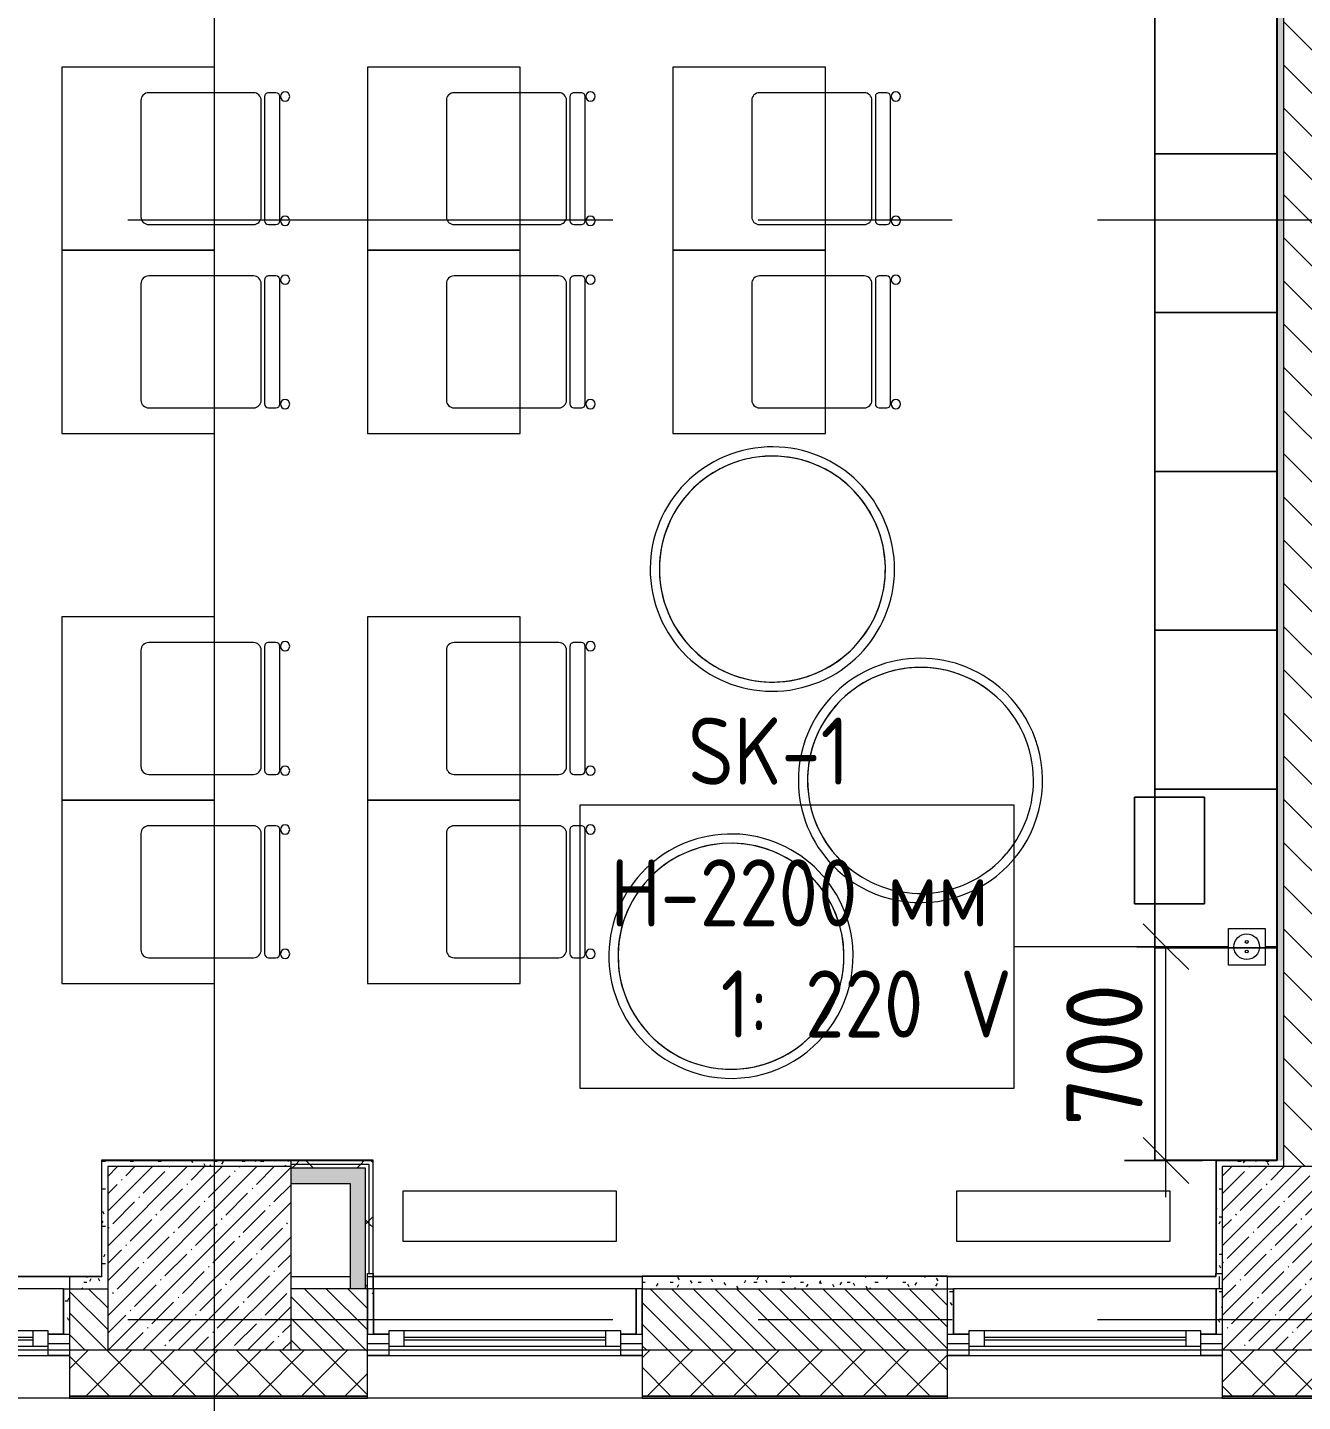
# Model space of a CAD drawing. Header units: millimetres. Extents: x -4185 to 186529, y -8553 to 29097.
# Drawn here: x 25297 to 29472, y -269 to 4229 of the extents above; entities that cross this region are included whole.
import ezdxf

# ---------------------------------------------------------------- set-up
doc = ezdxf.new("R2010")
doc.units = ezdxf.units.MM
doc.linetypes.add('Осевая', pattern=[3175, 635, -476.25, 1587.5, -476.25])
for name, color, linetype, lineweight in [('A-ANNO-DIMS', 7, 'Continuous', 9), ('A-ANNO-DIMS-100', 7, 'Continuous', 9), ('A-DETL-GENF', 7, 'Continuous', 9), ('A-GLAZ', 7, 'Continuous', 9), ('A-GLAZ-1', 7, 'Continuous', 13), ('A-WALL', 7, 'Continuous', 9), ('E-ELEC-FIXT-IDEN', 7, 'Continuous', 9), ('I-WALL', 7, 'Continuous', 9), ('M-EQPM', 7, 'Continuous', 9), ('S-COLS', 7, 'Continuous', 9), ('Оси', 7, 'Continuous', 9), ('Оси-2', 7, 'Осевая', 9), ('Электрические приборы', 7, 'Continuous', 9)]:
    doc.layers.add(name, color=color, linetype=linetype, lineweight=lineweight)
for name, color, linetype, lineweight, true_color in [('A-WALL-1', 7, 'Continuous', 9, 0x3c3c3c), ('A-WALL-FNSH-1', 7, 'Continuous', 9, 0x3c3c3c), ('I-FURN-1', 7, 'Continuous', 9, 0xf0f0f0), ('M-EQPM-1', 7, 'Continuous', 9, 0xd4d4d4), ('Оси розеток', 7, 'Continuous', 9, 0xff1e23)]:
    doc.layers.add(name, color=color, linetype=linetype, lineweight=lineweight, true_color=true_color)
doc.styles.add('GOST Common', font='GOST_Common.ttf', dxfattribs={"width": 0.9, "height": 220})
doc.styles.add('ISOCPEUR', font='isocpeur.ttf', dxfattribs={"width": 0.9, "height": 250})
doc.dimstyles.new('ISO-2_5_0_9К_БОЛЬШОЙ', dxfattribs={"dimscale": 304.8, "dimtxt": 248.995294, "dimasz": 0.492126, "dimexe": 0.393701, "dimexo": 0.984252, "dimgap": 0, "dimtad": 1, "dimdec": 0, "dimrnd": 10, "dimzin": 0, "dimdsep": 46, "dimtxsty": 'ISOCPEUR', "dimblk1": 'OBLIQUE', "dimblk2": 'OBLIQUE', "dimsah": 1, "dimcen": 0.09, "dimdle": 0.393701, "dimazin": 0, "dimtfac": 1, "dimtdec": 4, "dimtix": 1, "dimtmove": 0, "dimatfit": 3, "dimfxl": 1, "dimtvp": 1, "dimtolj": 1, "dimtzin": 0, "dimarcsym": 2})
pattern_1 = [(0, (0, 0), (121.92, 30.48), [10.058, -81.382, 10.058, -81.382, -487.68]), (0, (0, 0), (121.92, 30.48), [-182.88, 10.058, -172.822, 10.058, -81.382, -213.36]), (0, (0, 0), (121.92, 30.48), [-457.2, 10.058, -50.902, 10.058, -142.342]), (120, (45.72, 15.24), (-87.356454, 90.345817), [10.058, -81.382, 10.058, -81.382, -487.68]), (120, (45.72, 15.24), (-87.356454, 90.345817), [-182.88, 10.058, -172.822, 10.058, -81.382, -213.36]), (120, (45.72, 15.24), (-87.356454, 90.345817), [-457.2, 10.058, -50.902, 10.058, -142.342]), (240, (60.96, 76.2), (-34.563546, -120.825817), [10.058, -81.382, 10.058, -81.382, -487.68]), (240, (60.96, 76.2), (-34.563546, -120.825817), [-182.88, 10.058, -172.822, 10.058, -81.382, -213.36]), (240, (60.96, 76.2), (-34.563546, -120.825817), [-457.2, 10.058, -50.902, 10.058, -142.342])]
pattern_2 = [(45, (0, 0), (-106.066, 106.066), []), (135, (0, 0), (-106.066, -106.066), [])]

# ---------------------------------------------------------------- blocks, each defined once
blk = doc.blocks.new('BSC_Колонна _Прямоугольная - 600х600-V1-План размещения напольных электротехнических лючков и розеток 1 этажа в осях 1-12')
at = {"layer": 'S-COLS'}
h = blk.add_hatch(dxfattribs=at)
h.set_pattern_fill('FP_3', color=256, style=0, pattern_type=2)
h.set_pattern_definition([(45, (-25860, -200), (-57.02463, 57.02463), []), (45, (-25802.975, -200), (-57.02463, 57.02463), [100.806, -20.161, 3.353, -16.808])])
h.paths.add_polyline_path([(300, -300), (300, 300), (-300, 300), (-300, -300)])
for p, q in [((300, 300), (-300, 300)), ((-300, 300), (-300, -300)), ((300, -300), (300, 300)), ((-300, -300), (300, -300))]:
    blk.add_line(p, q, dxfattribs=at)
blk = doc.blocks.new('BSC_Колонна _Прямоугольная - 600х600-V2-План размещения напольных электротехнических лючков и розеток 1 этажа в осях 1-12')
at = {"layer": 'S-COLS'}
h = blk.add_hatch(dxfattribs=at)
h.set_pattern_fill('FP_4', color=256, style=0, pattern_type=2)
h.set_pattern_definition([(45, (-29509.74, -200), (-57.02463, 57.02463), []), (45, (-29452.72, -200), (-57.02463, 57.02463), [100.806, -20.161, 3.353, -16.808])])
h.paths.add_polyline_path([(300, -300), (300, 300), (-300, 300), (-300, -300)])
for p, q in [((300, 300), (-300, 300)), ((-300, 300), (-300, -300)), ((300, -300), (300, 300)), ((-300, -300), (300, -300))]:
    blk.add_line(p, q, dxfattribs=at)
blk = doc.blocks.new('120_Окно_СКБ_2Ст - 120_Окно_СКБ_2Ст 2800х2500_створка_-22445922-План размещения напольных электротехнических лючков и розеток 1 этажа в осях 1-12')
at = {"layer": 'A-GLAZ'}
for p, q in [((1400, -57), (-1400, -57)), ((-1380, -127), (-1330, -127)), ((-1280, -107), (450, -107)), ((450, -117), (-1280, -117)), ((500, -127), (570, -127)), ((620, -107), (1280, -107)), ((1280, -117), (620, -117)), ((1330, -127), (1380, -127))]:
    blk.add_line(p, q, dxfattribs=at)
at = {"layer": 'A-GLAZ-1'}
for p, q in [((-1400, -127), (-1400, -57)), ((-1400, -57), (-1330, -57)), ((-1330, -57), (-1330, -127)), ((500, -87), (-1330, -87)), ((-1330, -87), (-1330, -137)), ((-1280, -137), (-1280, -87)), ((450, -137), (450, -87)), ((500, -127), (500, -57)), ((500, -57), (570, -57)), ((500, -137), (500, -87)), ((570, -57), (570, -127)), ((1330, -87), (570, -87)), ((570, -87), (570, -137)), ((620, -137), (620, -87)), ((1280, -137), (1280, -87)), ((1330, -127), (1330, -57)), ((1330, -57), (1400, -57)), ((1330, -137), (1330, -87)), ((1400, -57), (1400, -127)), ((-1330, -127), (-1400, -127)), ((570, -127), (500, -127)), ((1400, -127), (1330, -127)), ((-1330, -137), (500, -137)), ((570, -137), (1330, -137))]:
    blk.add_line(p, q, dxfattribs=at)
blk = doc.blocks.new('120_Окно_СКБ_1Ст - 120_Окно_СКБ_1Ст 900х2500_h_-V52-План размещения напольных электротехнических лючков и розеток 1 этажа в осях 1-12')
at = {"layer": 'A-GLAZ'}
for p, q in [((450, -57), (-450, -57)), ((-430, -127), (-380, -127)), ((-330, -107), (330, -107)), ((330, -117), (-330, -117)), ((380, -127), (430, -127))]:
    blk.add_line(p, q, dxfattribs=at)
at = {"layer": 'A-GLAZ-1'}
for p, q in [((-450, -127), (-450, -57)), ((-450, -57), (-380, -57)), ((-380, -57), (-380, -127)), ((380, -87), (-380, -87)), ((-380, -87), (-380, -137)), ((-330, -137), (-330, -87)), ((330, -137), (330, -87)), ((380, -127), (380, -57)), ((380, -57), (450, -57)), ((380, -137), (380, -87)), ((450, -57), (450, -127)), ((-380, -127), (-450, -127)), ((450, -127), (380, -127)), ((-380, -137), (380, -137))]:
    blk.add_line(p, q, dxfattribs=at)
blk = doc.blocks.new('120_Окно_СКБ_1Ст - 120_Окно_СКБ_1Ст 900х2500_h_-V53-План размещения напольных электротехнических лючков и розеток 1 этажа в осях 1-12')
at = {"layer": 'A-GLAZ'}
for p, q in [((450, -57), (-450, -57)), ((-430, -127), (-380, -127)), ((-330, -107), (330, -107)), ((330, -117), (-330, -117)), ((380, -127), (430, -127))]:
    blk.add_line(p, q, dxfattribs=at)
at = {"layer": 'A-GLAZ-1'}
for p, q in [((-450, -127), (-450, -57)), ((-450, -57), (-380, -57)), ((-380, -57), (-380, -127)), ((380, -87), (-380, -87)), ((-380, -87), (-380, -137)), ((-330, -137), (-330, -87)), ((330, -137), (330, -87)), ((380, -127), (380, -57)), ((380, -57), (450, -57)), ((380, -137), (380, -87)), ((450, -57), (450, -127)), ((-380, -127), (-450, -127)), ((450, -127), (380, -127)), ((-380, -137), (380, -137))]:
    blk.add_line(p, q, dxfattribs=at)
blk = doc.blocks.new('Блок Розеток и Выключателей - Блок Розеток и Выключателей_SK1-27362739-План размещения напольных электротехнических лючков и розеток 1 этажа в осях 1-12')
at = {"layer": 'A-DETL-GENF'}
for p, q in [((-60, -40), (60, -40)), ((-60, -160), (-60, -40)), ((60, -40), (60, -160)), ((60, -160), (-60, -160))]:
    blk.add_line(p, q, dxfattribs=at)
for centre, radius in [((0, -100), 42), ((-15.6, -100), 4.8), ((15.6, -100), 4.8)]:
    blk.add_circle(centre, radius, dxfattribs=at)
at = {"layer": 'Оси розеток'}
blk.add_line((0, 0), (0, -40), dxfattribs=at)
blk = doc.blocks.new('Стол базовый прямоугольный - 1_7а-25476368-План размещения напольных электротехнических лючков и розеток 1 этажа в осях 1-12')
at = {"layer": 'I-FURN-1'}
for p, q in [((250, 300), (-250, 300)), ((-250, 300), (-250, -300)), ((250, -300), (250, 300)), ((-250, -300), (250, -300))]:
    blk.add_line(p, q, dxfattribs=at)
blk = doc.blocks.new('Стул Breuer - 1_9а-V94-План размещения напольных электротехнических лючков и розеток 1 этажа в осях 1-12')
at = {"layer": 'I-FURN-1'}
for p, q in [((190.5, 241.3), (-190.5, 241.3)), ((-215.9, 215.9), (-215.9, 0)), ((215.9, 0), (215.9, 215.9)), ((-215.9, 0), (-215.9, -127)), ((215.9, -127), (215.9, 0)), ((-215.9, -176.2), (-215.9, -200.8)), ((203.2, -163.5), (-203.2, -163.5)), ((-190.5, -152.4), (190.5, -152.4)), ((215.9, -200.8), (215.9, -176.2)), ((-203.2, -213.5), (203.2, -213.5))]:
    blk.add_line(p, q, dxfattribs=at)
for centre, radius, start, end in [((-190.5, 215.9), 25.4, 90, 180), ((190.5, 215.9), 25.4, 0, 90), ((-190.5, -127), 25.4, 180, 270), ((190.5, -127), 25.4, 270, 360), ((-203.2, -176.2), 12.7, 90, 180), ((203.2, -176.2), 12.7, 360, 90), ((-203.5, -230.6), 15.1, 360, 180), ((-203.2, -200.8), 12.7, 180, 270), ((203.7, -230.6), 15.1, 360, 180), ((203.2, -200.8), 12.7, 270, 360), ((-203.5, -230.6), 15.1, 180, 360), ((203.7, -230.6), 15.1, 180, 360)]:
    blk.add_arc(centre, radius, start, end, dxfattribs=at)
blk = doc.blocks.new('Стул Breuer - 1_9а-25403171-План размещения напольных электротехнических лючков и розеток 1 этажа в осях 1-12')
at = {"layer": 'I-FURN-1'}
for p, q in [((190.5, 241.3), (-190.5, 241.3)), ((-215.9, 215.9), (-215.9, 0)), ((215.9, 0), (215.9, 215.9)), ((-215.9, 0), (-215.9, -127)), ((215.9, -127), (215.9, 0)), ((-215.9, -176.2), (-215.9, -200.8)), ((203.2, -163.5), (-203.2, -163.5)), ((-190.5, -152.4), (190.5, -152.4)), ((215.9, -200.8), (215.9, -176.2)), ((-203.2, -213.5), (203.2, -213.5))]:
    blk.add_line(p, q, dxfattribs=at)
for centre, radius, start, end in [((-190.5, 215.9), 25.4, 90, 180), ((190.5, 215.9), 25.4, 0, 90), ((-190.5, -127), 25.4, 180, 270), ((190.5, -127), 25.4, 270, 360), ((-203.2, -176.2), 12.7, 90, 180), ((203.2, -176.2), 12.7, 360, 90), ((-203.5, -230.6), 15.1, 360, 180), ((-203.2, -200.8), 12.7, 180, 270), ((203.7, -230.6), 15.1, 360, 180), ((203.2, -200.8), 12.7, 270, 360), ((-203.5, -230.6), 15.1, 180, 360), ((203.7, -230.6), 15.1, 180, 360)]:
    blk.add_arc(centre, radius, start, end, dxfattribs=at)
blk = doc.blocks.new('Стул Breuer - 1_9а-V95-План размещения напольных электротехнических лючков и розеток 1 этажа в осях 1-12')
at = {"layer": 'I-FURN-1'}
for p, q in [((190.5, 241.3), (-190.5, 241.3)), ((-215.9, 215.9), (-215.9, 0)), ((215.9, 0), (215.9, 215.9)), ((-215.9, 0), (-215.9, -127)), ((215.9, -127), (215.9, 0)), ((-215.9, -176.2), (-215.9, -200.8)), ((203.2, -163.5), (-203.2, -163.5)), ((-190.5, -152.4), (190.5, -152.4)), ((215.9, -200.8), (215.9, -176.2)), ((-203.2, -213.5), (203.2, -213.5))]:
    blk.add_line(p, q, dxfattribs=at)
for centre, radius, start, end in [((-190.5, 215.9), 25.4, 90, 180), ((190.5, 215.9), 25.4, 0, 90), ((-190.5, -127), 25.4, 180, 270), ((190.5, -127), 25.4, 270, 360), ((-203.2, -176.2), 12.7, 90, 180), ((203.2, -176.2), 12.7, 360, 90), ((-203.5, -230.6), 15.1, 360, 180), ((-203.2, -200.8), 12.7, 180, 270), ((203.7, -230.6), 15.1, 360, 180), ((203.2, -200.8), 12.7, 270, 360), ((-203.5, -230.6), 15.1, 180, 360), ((203.7, -230.6), 15.1, 180, 360)]:
    blk.add_arc(centre, radius, start, end, dxfattribs=at)
blk = doc.blocks.new('Стул Breuer - 1_9а-V96-План размещения напольных электротехнических лючков и розеток 1 этажа в осях 1-12')
at = {"layer": 'I-FURN-1'}
for p, q in [((190.5, 241.3), (-190.5, 241.3)), ((-215.9, 215.9), (-215.9, 0)), ((215.9, 0), (215.9, 215.9)), ((-215.9, 0), (-215.9, -127)), ((215.9, -127), (215.9, 0)), ((-215.9, -176.2), (-215.9, -200.8)), ((203.2, -163.5), (-203.2, -163.5)), ((-190.5, -152.4), (190.5, -152.4)), ((215.9, -200.8), (215.9, -176.2)), ((-203.2, -213.5), (203.2, -213.5))]:
    blk.add_line(p, q, dxfattribs=at)
for centre, radius, start, end in [((-190.5, 215.9), 25.4, 90, 180), ((190.5, 215.9), 25.4, 0, 90), ((-190.5, -127), 25.4, 180, 270), ((190.5, -127), 25.4, 270, 360), ((-203.2, -176.2), 12.7, 90, 180), ((203.2, -176.2), 12.7, 360, 90), ((-203.5, -230.6), 15.1, 360, 180), ((-203.2, -200.8), 12.7, 180, 270), ((203.7, -230.6), 15.1, 360, 180), ((203.2, -200.8), 12.7, 270, 360), ((-203.5, -230.6), 15.1, 180, 360), ((203.7, -230.6), 15.1, 180, 360)]:
    blk.add_arc(centre, radius, start, end, dxfattribs=at)
blk = doc.blocks.new('ПУФ - 1_53-25461062-План размещения напольных электротехнических лючков и розеток 1 этажа в осях 1-12')
at = {"layer": 'I-FURN-1'}
for radius, start, end in [(400, 360, 180), (400, 0, 180), (370, 86.2171, 180), (370, 86.2171, 180), (370, 360, 86.0783), (370, 0, 86.0783), (400, 180, 360), (370, 180, 360), (370, 180, 190.5882), (370, 349.4118, 360), (400, 180, 360), (370, 190.5882, 201.1765), (370, 222.3529, 349.4118), (370, 201.1765, 211.7647), (370, 211.7647, 222.3529)]:
    blk.add_arc((0, 0), radius, start, end, dxfattribs=at)
blk = doc.blocks.new('ПУФ - 1_53-V107-План размещения напольных электротехнических лючков и розеток 1 этажа в осях 1-12')
at = {"layer": 'I-FURN-1'}
for radius, start, end in [(400, 360, 180), (400, 0, 180), (370, 360, 180), (370, 74.1176, 148.2353), (370, 10.5882, 74.1176), (370, 148.2353, 180), (370, 0, 10.5882), (400, 180, 360), (370, 180, 360), (370, 180, 190.5882), (370, 317.6471, 360), (400, 180, 360), (370, 190.5882, 275.2941), (370, 275.2941, 317.6471)]:
    blk.add_arc((0, 0), radius, start, end, dxfattribs=at)
blk = doc.blocks.new('ПУФ - 1_53-25461890-План размещения напольных электротехнических лючков и розеток 1 этажа в осях 1-12')
at = {"layer": 'I-FURN-1'}
for radius, start, end in [(400, 0, 180), (400, 0, 180), (370, 0, 180), (370, 63.5294, 116.4706), (370, 116.4706, 158.8235), (370, 10.5882, 63.5294), (370, 158.8235, 180), (370, 0, 10.5882), (400, 180, 360), (400, 180, 0), (370, 180, 349.4118), (370, 180, 190.5882), (370, 349.5929, 0), (370, 349.5929, 360), (370, 190.5882, 232.9412), (370, 338.8235, 349.4118), (370, 307.0588, 338.8235), (370, 232.9412, 243.5294), (370, 285.8824, 307.0588), (370, 243.5294, 264.7059), (370, 264.7059, 285.8824)]:
    blk.add_arc((0, 0), radius, start, end, dxfattribs=at)
blk = doc.blocks.new('radiator_prado_classic_z_tip_30_po exemplyaru - Classic Z Тип 30-500-30677900-План размещения напольных электротехнических лючков и розеток 1 этажа в осях 1-12')
at = {"layer": 'M-EQPM-1'}
for p, q in [((0, 228), (0, 64)), ((700, 228), (0, 228)), ((700, 64), (700, 228)), ((0, 64), (700, 64))]:
    blk.add_line(p, q, dxfattribs=at)
blk = doc.blocks.new('шкаф 1_112 - шкаф 1_112-31117176-План размещения напольных электротехнических лючков и розеток 1 этажа в осях 1-12')
at = {"layer": 'I-FURN-1'}
for p, q in [((-400, 6070), (-400, 1188.6)), ((0, 0), (0, 6070)), ((-400, 3815), (-400, 3295)), ((-400, 3295), (-400, 3815)), ((0, 3295), (0, 3815)), ((0, 3815), (0, 3295)), ((0, 3295), (-400, 3295)), ((0, 3295), (-400, 3295)), ((-400, 3295), (-400, 2775)), ((-400, 2775), (-400, 3295)), ((-400, 3295), (0, 3295)), ((-400, 3295), (0, 3295)), ((0, 3295), (-400, 3295)), ((0, 2775), (0, 3295)), ((0, 3295), (0, 2775)), ((0, 2775), (-400, 2775)), ((-400, 2775), (0, 2775)), ((0, 2775), (-400, 2775)), ((0, 2775), (-400, 2775)), ((-400, 2775), (-400, 2255)), ((-400, 2255), (-400, 2775)), ((-400, 2775), (0, 2775)), ((0, 2255), (0, 2775)), ((0, 2775), (0, 2255)), ((0, 2255), (-400, 2255)), ((0, 2255), (-400, 2255)), ((-400, 2255), (-400, 1735)), ((-400, 1735), (-400, 2255)), ((-400, 2255), (0, 2255)), ((-400, 2255), (0, 2255)), ((0, 2255), (-400, 2255)), ((0, 1735), (0, 2255)), ((0, 2255), (0, 1735)), ((0, 1735), (-400, 1735)), ((-400, 1735), (0, 1735)), ((0, 1735), (-400, 1735)), ((0, 1735), (-400, 1735)), ((-400, 1735), (-400, 1215)), ((-400, 1215), (-400, 1735)), ((-400, 1735), (0, 1735)), ((0, 1215), (0, 1735)), ((0, 1735), (0, 1215)), ((0, 1215), (-400, 1215)), ((0, 1215), (-400, 1215)), ((-400, 1215), (-400, 695)), ((-400, 1188.6), (-400, 1215)), ((-400, 1215), (0, 1215)), ((-400, 1215), (0, 1215)), ((0, 1215), (-400, 1215)), ((0, 695), (0, 1215)), ((0, 1215), (0, 695)), ((-400, 1188.6), (-400, 838.6)), ((-400, 838.6), (-400, 1188.6)), ((-400, 838.6), (-400, 0)), ((-400, 695), (-400, 838.6)), ((0, 695), (-400, 695)), ((-400, 695), (0, 695)), ((0, 695), (-400, 695)), ((0, 695), (-400, 695)), ((-400, 695), (-400, 0)), ((-400, 0), (-400, 695)), ((-400, 695), (0, 695)), ((0, 0), (0, 695)), ((0, 695), (0, 0)), ((-400, 0), (0, 0)), ((-400, 0), (0, 0)), ((0, 0), (-400, 0))]:
    blk.add_line(p, q, dxfattribs=at)
blk = doc.blocks.new('DIMBLOCK41-План размещения напольных электротехнических лючков и розеток 1 этажа в осях 1-12')
at = {"layer": 'A-ANNO-DIMS-100', "lineweight": 20}
for p, q in [((29025.2, 1220), (28950.2, 1295)), ((29025.2, 1220), (29100.2, 1145)), ((29025.2, 520), (28950.2, 595)), ((29025.2, 520), (29100.2, 445))]:
    blk.add_line(p, q, dxfattribs=at)
at = {"layer": 'A-ANNO-DIMS-100'}
for p, q in [((28929.7, 1220), (29145.2, 1220)), ((29025.2, 1220), (28929.7, 1220)), ((29025.2, 400), (29025.2, 1220)), ((28889.7, 520), (29145.2, 520)), ((29025.2, 520), (28889.7, 520))]:
    blk.add_line(p, q, dxfattribs=at)
at = {"layer": 'A-ANNO-DIMS-100', "color": 0, "insert": (28698.6, 633), "char_height": 250, "width": 568.858, "attachment_point": 1, "rotation": 90, "line_spacing_factor": 1.149209, "style": 'ISOCPEUR'}
blk.add_mtext('700', dxfattribs=at)
blk = doc.blocks.new('_Oblique')
at = {"color": 0, "linetype": 'ByBlock', "lineweight": -2}
blk.add_line((-0.5, -0.5), (0.5, 0.5), dxfattribs=at)

msp = doc.modelspace()

# ---------------------------------------------------------------- hatches: boundary and pattern name
at = {"layer": 'A-WALL'}
h = msp.add_hatch(dxfattribs=at)
h.set_pattern_fill('FP_31', color=256, style=0, pattern_type=2)
h.set_pattern_definition([(135, (0, 0), (-35.35534, -35.35534), [])])
h.paths.add_polyline_path([(9159.7, -100), (9910, -99.1), (9910, 100), (9159.7, 100), (9159.7, -99.1)])
h.paths.add_polyline_path([(21610, -100), (21910, -100), (21910, 100), (21610, 100), (21610, -99.1)])
h.paths.add_polyline_path([(20710, -100), (20710, 100), (19360, 100), (19360, -100), (20433.6, -100)])
h.paths.add_polyline_path([(28309.7, -100), (28309.7, 100), (27310, 100), (27310, -100), (27831, -100)])
h.paths.add_polyline_path([(7656.2, -100), (7660, -100), (7660, 100), (6830, 100), (6830, -100)])
h.paths.add_polyline_path([(22635, -100), (22635, 100), (22510, 100), (22510, -100)])
h.paths.add_polyline_path([(26160, -100), (26410, -100), (26410, 100), (26160, 100), (26160, -80)])
h.paths.add_polyline_path([(12010, -100), (12160, -99.1), (12160, 100), (12010, 100), (12010, -99.1)])
h.paths.add_polyline_path([(25435, -100), (25560, -100), (25560, 100), (25435, 100), (25435, -80)])
h.paths.add_polyline_path([(16660, -100), (16660, 100), (16510, 100), (16510, -100)])
h.paths.add_polyline_path([(14860, -100), (15610, -100), (15610, 100), (14860, 100), (14860, -99.1)])
h = msp.add_hatch(dxfattribs=at)
h.set_pattern_fill('FP_6', color=256, style=0, pattern_type=2)
h.set_pattern_definition([(45, (0, 0), (-70.71068, 70.71068), []), (135, (0, 0), (-70.71068, -70.71068), [])])
h.paths.add_polyline_path([(38287.7, -250), (38287.7, -100), (37990, -100), (37990, -250)])
h.paths.add_polyline_path([(36573.4, -250), (37090, -250), (37090, -100), (35970, -100), (35970, -250)])
h.paths.add_polyline_path([(33870, -250), (33870, -100), (33010, -100), (33010, -250), (33211, -250)])
h.paths.add_polyline_path([(29209.7, -250), (30210, -250), (30210, -100), (29209.7, -100), (29209.7, -207.1)])
h.paths.add_polyline_path([(27310, -250), (28309.7, -250), (28309.7, -100), (27310, -100), (27310, -211.8)])
h.paths.add_polyline_path([(26410, -250), (26410, -100), (25435, -100), (25435, -250)])
h.paths.add_polyline_path([(21610, -250), (22635, -250), (22635, -100), (21610, -100), (21610, -226)])
h.paths.add_polyline_path([(19360, -250), (20710, -250), (20710, -100), (19360, -100), (19360, -231.6)])
h.paths.add_polyline_path([(17071.1, -250), (17260, -250), (17260, -100), (16510, -100), (16510, -250)])
h.paths.add_polyline_path([(15610, -250), (15610, -100), (14860, -100), (14860, -250), (15053.7, -250)])
h.paths.add_polyline_path([(12760, -250), (12760, -100), (12010, -100), (12010, -250), (12363.7, -250)])
h.paths.add_polyline_path([(9910, -250), (9910, -100), (9159.7, -100), (9159.7, -250), (9673.7, -250)])
h.paths.add_polyline_path([(7656.2, -250), (8259.7, -250), (8259.7, -100), (6830, -100), (6830, -250)])
h.paths.add_polyline_path([(2276.3, -250), (3730, -250), (3730, -100), (-260, -100), (-260, -250), (931.3, -250)])
at = {"layer": 'I-WALL'}
h = msp.add_hatch(dxfattribs=at)
h.set_pattern_fill('FP_18', color=256, style=0, pattern_type=2)
h.set_pattern_definition([(135, (0, 0), (-70.71068, -70.71068), [])])
h.paths.add_polyline_path([(29599.2, 500), (29609.7, 500), (29609.7, 7300), (29409.7, 7300), (29409.7, 500)])
h = msp.add_hatch(dxfattribs=at)
h.set_pattern_fill('FP_84', color=256, style=0, pattern_type=2)
h.set_pattern_definition(pattern_1)
h.paths.add_polyline_path([(29389.7, 520), (29409.7, 520), (29409.7, 6990), (29389.7, 6990), (29389.7, 520.1)])
h = msp.add_hatch(dxfattribs=at)
h.set_pattern_fill('FP_84', color=256, style=0, pattern_type=2)
h.set_pattern_definition(pattern_1)
h.paths.add_polyline_path([(25560, 140), (25560, 520), (25540, 520), (25540, 140)])
h = msp.add_hatch(dxfattribs=at)
h.set_pattern_fill('FP_84', color=256, style=0, pattern_type=2)
h.set_pattern_definition(pattern_1)
h.paths.add_polyline_path([(25560, 500), (26160, 500), (26160, 520), (25560, 520)])
h = msp.add_hatch(dxfattribs=at)
h.set_pattern_fill('FP_85', color=256, style=0, pattern_type=2)
h.set_pattern_definition(pattern_2)
h.paths.add_polyline_path([(26160, 507.5), (26416, 507.5), (26416, 520), (26160, 520)])
h = msp.add_hatch(dxfattribs=at)
h.set_pattern_fill('FP_85', color=256, style=0, pattern_type=2)
h.set_pattern_definition(pattern_2)
h.paths.add_polyline_path([(26353.5, 495), (26403.5, 495), (26403, 507.5), (26160, 507.5), (26160, 495)])
for points in [[(26353.5, 445), (26353.5, 495), (26160, 495), (26160, 445)], [(26353.5, 100), (26403.5, 100), (26403.5, 495), (26353.5, 495), (26353.5, 138.2)]]:
    msp.add_hatch(color=256, dxfattribs=at).paths.add_polyline_path(points)
h = msp.add_hatch(dxfattribs=at)
h.set_pattern_fill('FP_85', color=256, style=0, pattern_type=2)
h.set_pattern_definition(pattern_2)
h.paths.add_polyline_path([(26410, 100), (26410, 150), (26416, 150), (26416, 507.5), (26403.5, 507.5), (26403.5, 100)])
h = msp.add_hatch(dxfattribs=at)
h.set_pattern_fill('FP_85', color=256, style=0, pattern_type=2)
h.set_pattern_definition(pattern_2)
h.paths.add_polyline_path([(26428.5, 150), (26428.5, 520), (26416, 520), (26416, 150)])
h = msp.add_hatch(dxfattribs=at)
h.set_pattern_fill('FP_84', color=256, style=0, pattern_type=2)
h.set_pattern_definition(pattern_1)
h.paths.add_polyline_path([(29199.7, 150), (29209.7, 150), (29209.7, 520), (29189.7, 520), (29189.7, 150)])
h = msp.add_hatch(dxfattribs=at)
h.set_pattern_fill('FP_84', color=256, style=0, pattern_type=2)
h.set_pattern_definition(pattern_1)
h.paths.add_polyline_path([(29209.7, 500), (29409.7, 500), (29409.7, 520), (29209.7, 520)])
h = msp.add_hatch(dxfattribs=at)
h.set_pattern_fill('FP_84', color=256, style=0, pattern_type=2)
h.set_pattern_definition(pattern_1)
h.paths.add_polyline_path([(25435, 100), (25560, 100), (25560, 140), (25435, 140), (25435, 116.1)])
h = msp.add_hatch(dxfattribs=at)
h.set_pattern_fill('FP_84', color=256, style=0, pattern_type=2)
h.set_pattern_definition(pattern_1)
h.paths.add_polyline_path([(28167.3, 100), (28309.7, 100), (28309.7, 140), (27310, 140), (27310, 100), (27831, 100)])
h = msp.add_hatch(dxfattribs=at)
h.set_pattern_fill('FP_84', color=256, style=0, pattern_type=2)
h.set_pattern_definition(pattern_1)
h.paths.add_polyline_path([(25435, -48), (25435, 100), (25415, 100), (25415, -48)])
h = msp.add_hatch(dxfattribs=at)
h.set_pattern_fill('FP_84', color=256, style=0, pattern_type=2)
h.set_pattern_definition(pattern_1)
h.paths.add_polyline_path([(26430, -48), (26430, 100), (26410, 100), (26410, -48)])
h = msp.add_hatch(dxfattribs=at)
h.set_pattern_fill('FP_84', color=256, style=0, pattern_type=2)
h.set_pattern_definition(pattern_1)
h.paths.add_polyline_path([(28309.7, -48), (28329.7, -48), (28329.7, 100), (28309.7, 100)])
h = msp.add_hatch(dxfattribs=at)
h.set_pattern_fill('FP_84', color=256, style=0, pattern_type=2)
h.set_pattern_definition(pattern_1)
h.paths.add_polyline_path([(29209.7, -48), (29209.7, 100), (29189.7, 100), (29189.7, -48)])

# ---------------------------------------------------------------- linework, layer by layer
at = {"layer": 'A-WALL'}
for p, q in [((29389.7, 6962), (29389.7, 520)), ((26160, 500), (26160, 520)), ((26416, 507.5), (26160, 507.5)), ((26403.5, 495), (26160, 495)), ((26403.5, 100), (26403.5, 495)), ((26416, 150), (26416, 507.5)), ((25435, 140), (25540, 140)), ((28309.7, 140), (27310, 140)), ((25415, 100), (25560, 100)), ((27310, 100), (28329.7, 100)), ((22635, -100), (25560, -100)), ((26160, -100), (29209.7, -100)), ((25435, -258), (22635, -258)), ((25435, -250), (26410, -250)), ((25435, -253), (26410, -253)), ((27310, -258), (26410, -258)), ((27310, -250), (28309.7, -250)), ((27310, -253), (28309.7, -253)), ((29209.7, -258), (28309.7, -258)), ((29209.7, -250), (30210, -250)), ((29209.7, -253), (30210, -253))]:
    msp.add_line(p, q, dxfattribs=at)
at = {"layer": 'A-WALL-1'}
for p, q in [((29409.7, 6990), (29409.7, 500)), ((26428.5, 150), (26428.5, 520)), ((29189.7, 520), (29189.7, 150)), ((29389.7, 520), (29388.7, 520)), ((26160, 445), (26353.5, 445)), ((26353.5, 445), (26353.5, 100)), ((25435, 140), (25435, -250)), ((25540, 141), (25540, 140)), ((26410, -250), (26410, 150)), ((26410, 150), (26428.5, 150)), ((27310, 140), (27310, -250)), ((28309.7, -250), (28309.7, 140)), ((29189.7, 150), (29209.7, 150)), ((25415, 100), (25415, -48)), ((26430, 100), (26160, 100)), ((26410, 100), (26410, -48)), ((26430, -48), (26430, 100)), ((27290, 100), (27290, -48)), ((27310, 100), (27290, 100)), ((27310, -48), (27310, 100)), ((28329.7, -48), (28329.7, 100)), ((29189.7, 100), (29189.7, -48)), ((29209.7, 100), (29189.7, 100)), ((25415, -48), (25435, -48)), ((26410, -48), (26430, -48)), ((27290, -48), (27310, -48)), ((28309.7, -48), (28329.7, -48)), ((29189.7, -48), (29209.7, -48)), ((29209.7, -100), (29209.7, -250))]:
    msp.add_line(p, q, dxfattribs=at)
at = {"layer": 'A-WALL-FNSH-1'}
for p, q in [((29388.7, 6962), (29388.7, 521)), ((25539, 521), (25539, 141)), ((26429.5, 521), (25539, 521)), ((25540, 141), (25540, 520)), ((25540, 520), (26428.5, 520)), ((26429.5, 100), (26429.5, 521)), ((29388.7, 521), (29188.7, 521)), ((29188.7, 521), (29188.7, 150)), ((29189.7, 520), (29388.7, 520)), ((25435, 141), (25435, 140)), ((25435, 141), (25540, 141)), ((26428.5, 140), (26428.5, 100)), ((28309.7, 141), (27310, 141)), ((27310, 141), (27310, 140)), ((28309.7, 140), (28309.7, 141)), ((29188.7, 150), (29189.7, 150)), ((25414, 100), (25414, -48)), ((25415, 100), (25414, 100)), ((26431, 100), (26430, 100)), ((26431, -48), (26431, 100)), ((27289, 100), (27289, -48)), ((27290, 100), (27289, 100)), ((28330.7, 100), (28329.7, 100)), ((28330.7, -48), (28330.7, 100)), ((29188.7, 100), (29188.7, -48)), ((29189.7, 100), (29188.7, 100)), ((25414, -48), (25415, -48)), ((26430, -48), (26431, -48)), ((27289, -48), (27290, -48)), ((28329.7, -48), (28330.7, -48)), ((29188.7, -48), (29189.7, -48)), ((25435, -250), (25435, -258)), ((25435, -258), (26410, -258)), ((26410, -258), (26410, -250)), ((27310, -250), (27310, -258)), ((27310, -258), (28309.7, -258)), ((28309.7, -258), (28309.7, -250)), ((29209.7, -250), (29209.7, -258)), ((29209.7, -258), (30210, -258))]:
    msp.add_line(p, q, dxfattribs=at)
at = {"layer": 'E-ELEC-FIXT-IDEN'}
msp.add_line((29229.7, 1220), (28526.9, 1220), dxfattribs=at)
at = {"layer": 'E-ELEC-FIXT-IDEN', "flags": 128}
msp.add_lwpolyline([(27106.5, 1684), (28526.9, 1684), (28526.9, 756), (27106.5, 756)], close=True, dxfattribs=at)
at = {"layer": 'I-FURN-1'}
for p, q in [((28988.5, 1709.9), (28921.9, 1709.9)), ((28921.9, 1709.9), (28921.9, 1359.9)), ((28921.9, 1359.9), (28921.9, 1709.9)), ((28921.9, 1709.9), (28988.5, 1709.9)), ((29151.9, 1709.9), (28988.5, 1709.9)), ((28988.5, 1709.9), (29151.9, 1709.9)), ((29151.9, 1524.8), (29151.9, 1709.9)), ((29151.9, 1709.9), (29151.9, 1524.8)), ((29151.9, 1359.9), (29151.9, 1523.8)), ((29151.9, 1523.8), (29151.9, 1359.9)), ((28921.9, 1359.9), (28988.5, 1359.9)), ((28988.5, 1359.9), (28921.9, 1359.9)), ((28988.5, 1359.9), (29151.9, 1359.9)), ((29151.9, 1359.9), (28988.5, 1359.9))]:
    msp.add_line(p, q, dxfattribs=at)
at = {"layer": 'I-WALL'}
for p, q in [((22635, 140), (25435, 140)), ((22656, 141), (25435, 141)), ((26160, 140), (26353.5, 140)), ((26410, 140), (27310, 140)), ((26428.5, 150), (26428.5, 140)), ((26429.5, 141), (27310, 141)), ((28309.7, 141), (29189.7, 141)), ((28309.7, 140), (29189.7, 140)), ((29188.7, 141), (29188.7, 150)), ((29189.7, 141), (29189.7, 150)), ((29199.7, 140), (29199.7, 100)), ((25414, 100), (22656, 100)), ((27290, 100), (26431, 100)), ((29189.7, 100), (28329.7, 100)), ((25435, -80), (25365, -80)), ((26480, -80), (26410, -80)), ((27310, -80), (27240, -80)), ((28379.7, -80), (28309.7, -80)), ((29209.7, -80), (29139.7, -80))]:
    msp.add_line(p, q, dxfattribs=at)
at = {"layer": 'Оси'}
msp.add_line((25910, -1906.3), (25910, 593.7), dxfattribs=at)
at = {"layer": 'Оси-2'}
for p, q in [((25910, 593.7), (25910, 24898.1)), ((-885.2, 3600), (36057, 3600)), ((-885.2, 0), (36057, 0))]:
    msp.add_line(p, q, dxfattribs=at)

# ---------------------------------------------------------------- block references
at = {"layer": 'A-GLAZ', "rotation": 180}
for name, p in [('120_Окно_СКБ_2Ст - 120_Окно_СКБ_2Ст 2800х2500_створка_-22445922-План размещения напольных электротехнических лючков и розеток 1 этажа в осях 1-12', (24035, -175)), ('120_Окно_СКБ_1Ст - 120_Окно_СКБ_1Ст 900х2500_h_-V53-План размещения напольных электротехнических лючков и розеток 1 этажа в осях 1-12', (26860, -175)), ('120_Окно_СКБ_1Ст - 120_Окно_СКБ_1Ст 900х2500_h_-V52-План размещения напольных электротехнических лючков и розеток 1 этажа в осях 1-12', (28759.7, -175))]:
    msp.add_blockref(name, p, dxfattribs=at)
at = {"layer": 'I-FURN-1'}
for name, p in [('шкаф 1_112 - шкаф 1_112-31117176-План размещения напольных электротехнических лючков и розеток 1 этажа в осях 1-12', (29388.5, 521.2)), ('Стол базовый прямоугольный - 1_7а-25476368-План размещения напольных электротехнических лючков и розеток 1 этажа в осях 1-12', (25660, 3800)), ('Стол базовый прямоугольный - 1_7а-25476368-План размещения напольных электротехнических лючков и розеток 1 этажа в осях 1-12', (26660, 3800)), ('Стол базовый прямоугольный - 1_7а-25476368-План размещения напольных электротехнических лючков и розеток 1 этажа в осях 1-12', (27660, 3800)), ('Стол базовый прямоугольный - 1_7а-25476368-План размещения напольных электротехнических лючков и розеток 1 этажа в осях 1-12', (25660, 3200)), ('Стол базовый прямоугольный - 1_7а-25476368-План размещения напольных электротехнических лючков и розеток 1 этажа в осях 1-12', (26660, 3200)), ('Стол базовый прямоугольный - 1_7а-25476368-План размещения напольных электротехнических лючков и розеток 1 этажа в осях 1-12', (27660, 3200)), ('Стол базовый прямоугольный - 1_7а-25476368-План размещения напольных электротехнических лючков и розеток 1 этажа в осях 1-12', (25660, 2000)), ('Стол базовый прямоугольный - 1_7а-25476368-План размещения напольных электротехнических лючков и розеток 1 этажа в осях 1-12', (26660, 2000)), ('Стол базовый прямоугольный - 1_7а-25476368-План размещения напольных электротехнических лючков и розеток 1 этажа в осях 1-12', (25660, 1400)), ('Стол базовый прямоугольный - 1_7а-25476368-План размещения напольных электротехнических лючков и розеток 1 этажа в осях 1-12', (26660, 1400))]:
    msp.add_blockref(name, p, dxfattribs=at)
for name, p, rotation in [('Стул Breuer - 1_9а-V94-План размещения напольных электротехнических лючков и розеток 1 этажа в осях 1-12', (25910, 3800), 89.99999999999959), ('Стул Breuer - 1_9а-25403171-План размещения напольных электротехнических лючков и розеток 1 этажа в осях 1-12', (26910, 3800), 89.99999999999959), ('Стул Breuer - 1_9а-25403171-План размещения напольных электротехнических лючков и розеток 1 этажа в осях 1-12', (27910, 3800), 89.99999999999959), ('Стул Breuer - 1_9а-25403171-План размещения напольных электротехнических лючков и розеток 1 этажа в осях 1-12', (25910, 3200), 89.99999999999959), ('Стул Breuer - 1_9а-V94-План размещения напольных электротехнических лючков и розеток 1 этажа в осях 1-12', (26910, 3200), 89.99999999999959), ('Стул Breuer - 1_9а-25403171-План размещения напольных электротехнических лючков и розеток 1 этажа в осях 1-12', (27910, 3200), 89.99999999999959), ('ПУФ - 1_53-25461890-План размещения напольных электротехнических лючков и розеток 1 этажа в осях 1-12', (27736.3, 2456.4), 106.9499011641564), ('ПУФ - 1_53-25461062-План размещения напольных электротехнических лючков и розеток 1 этажа в осях 1-12', (28221.4, 1764.4), 233.3350386201596), ('Стул Breuer - 1_9а-V96-План размещения напольных электротехнических лючков и розеток 1 этажа в осях 1-12', (25910, 2000), 89.99999999999959), ('Стул Breuer - 1_9а-V95-План размещения напольных электротехнических лючков и розеток 1 этажа в осях 1-12', (26910, 2000), 89.99999999999959), ('ПУФ - 1_53-V107-План размещения напольных электротехнических лючков и розеток 1 этажа в осях 1-12', (27600.8, 1188.9), 184.6613193387897), ('Стул Breuer - 1_9а-25403171-План размещения напольных электротехнических лючков и розеток 1 этажа в осях 1-12', (25910, 1400), 89.99999999999959), ('Стул Breuer - 1_9а-25403171-План размещения напольных электротехнических лючков и розеток 1 этажа в осях 1-12', (26910, 1400), 89.99999999999959)]:
    msp.add_blockref(name, p, dxfattribs=dict(at, rotation=rotation))
at = {"layer": 'M-EQPM'}
for p in [(26526, 192), (28339, 192)]:
    msp.add_blockref('radiator_prado_classic_z_tip_30_po exemplyaru - Classic Z Тип 30-500-30677900-План размещения напольных электротехнических лючков и розеток 1 этажа в осях 1-12', p, dxfattribs=at)
at = {"layer": 'S-COLS'}
for name, p in [('BSC_Колонна _Прямоугольная - 600х600-V1-План размещения напольных электротехнических лючков и розеток 1 этажа в осях 1-12', (25860, 200)), ('BSC_Колонна _Прямоугольная - 600х600-V2-План размещения напольных электротехнических лючков и розеток 1 этажа в осях 1-12', (29509.7, 200))]:
    msp.add_blockref(name, p, dxfattribs=at)
at = {"layer": 'Электрические приборы', "rotation": 269.9999999999997}
msp.add_blockref('Блок Розеток и Выключателей - Блок Розеток и Выключателей_SK1-27362739-План размещения напольных электротехнических лючков и розеток 1 этажа в осях 1-12', (29389.7, 1220), dxfattribs=at)

# ---------------------------------------------------------------- texts
at = {"layer": 'E-ELEC-FIXT-IDEN', "char_height": 220, "attachment_point": 1, "style": 'GOST Common'}
for s, insert, width in [('SK-1', (27460.4, 1970.3), 656.582), ('H-2200 ', (27206.5, 1506.3), 1096.708), ('мм', (28111.4, 1506.3), 375.19), ('   1: 220 V', (27206.5, 1142.5), 1291.519)]:
    msp.add_mtext(s, dxfattribs=dict(at, insert=insert, width=width))

# ---------------------------------------------------------------- dimensions: what is measured, and where the dimension line sits
at = {"layer": 'A-ANNO-DIMS'}
dim = msp.add_linear_dim(base=(29025.2, 1220), p1=(29189.7, 520), p2=(29229.7, 1220), angle=90, dimstyle='ISO-2_5_0_9К_БОЛЬШОЙ', override={"dimpost": '<>', "dimfxl": 701.141931}, dxfattribs=at)
dim.commit()
dim.dimension.update_dxf_attribs({"geometry": 'DIMBLOCK41-План размещения напольных электротехнических лючков и розеток 1 этажа в осях 1-12', "text_midpoint": (28900.2, 870)})

doc.saveas('drawing.dxf')
